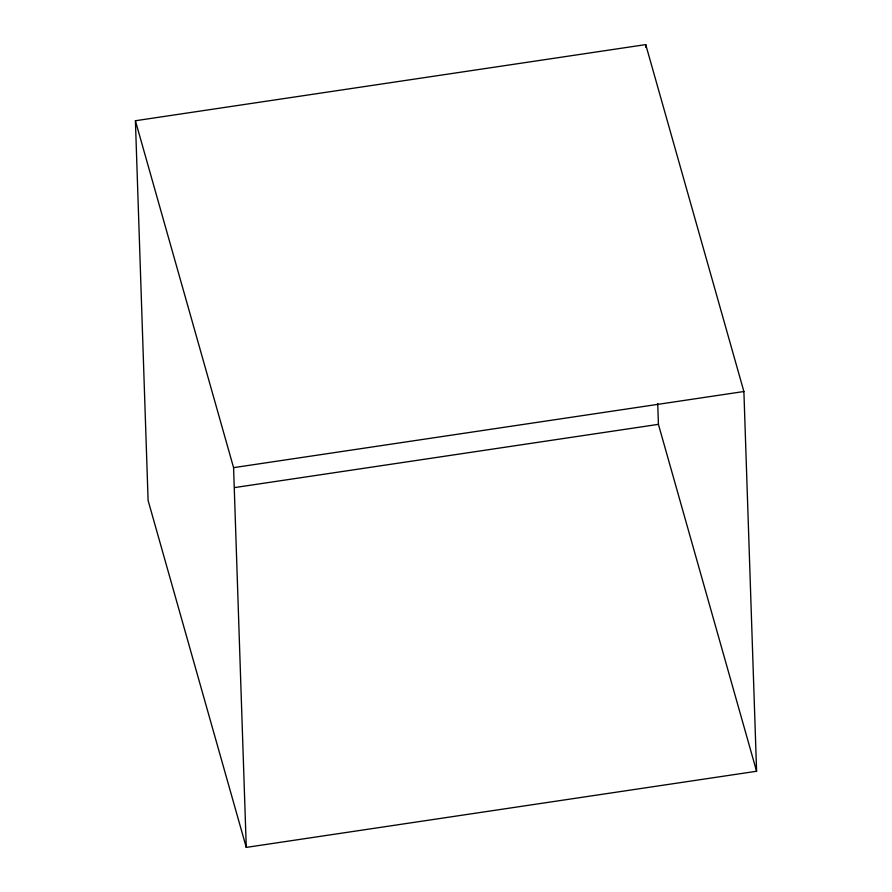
<?xml version="1.0" encoding="UTF-8"?>
<svg xmlns="http://www.w3.org/2000/svg" width="892" height="892" viewBox="0 0 892 892"><rect width="100%" height="100%" fill="white"/><g stroke="black" fill="none" stroke-linecap="round" stroke-linejoin="round"><path stroke-width="1.34" d="M135.406 120.743L645.73 44.6L743.895 391.521L756.594 771.257L246.27 847.4L148.105 500.479L135.406 120.743L233.581 467.653L246.27 847.4M233.581 467.653L743.895 391.521M234.763 487.556L658.419 424.347L756.594 771.257M645.73 44.6L645.819 47.388M657.727 403.474L658.419 424.347"/></g></svg>
